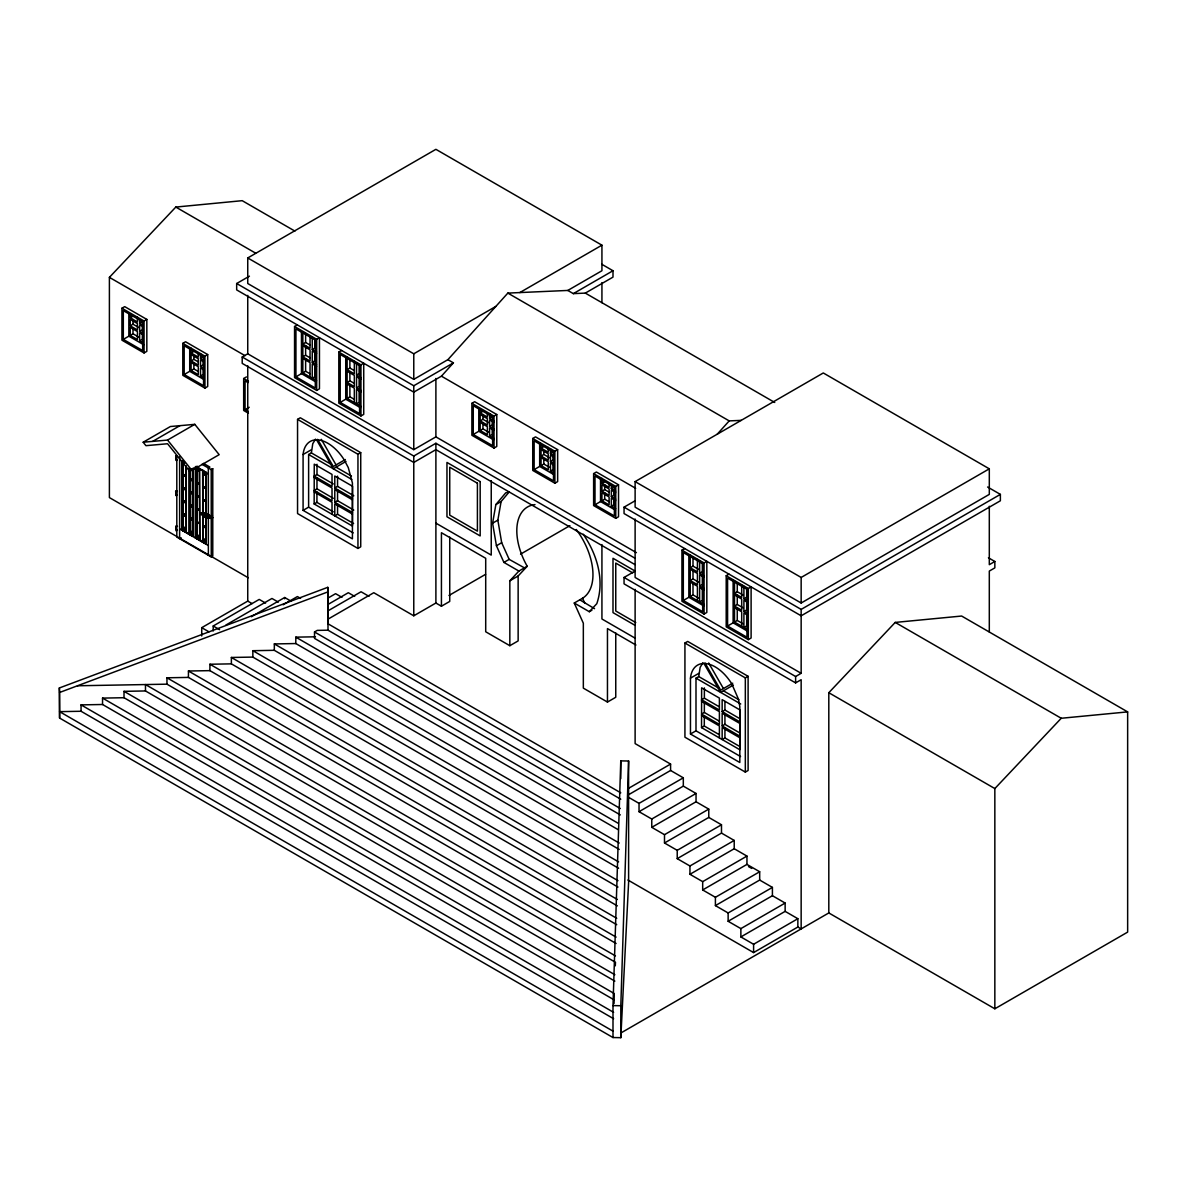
<?xml version="1.0" encoding="UTF-8"?>
<svg xmlns="http://www.w3.org/2000/svg" width="1187" height="1187" viewBox="0 0 1187 1187"><rect width="100%" height="100%" fill="white"/><g stroke="black" fill="none" stroke-linecap="round" stroke-linejoin="round"><path stroke-width="1.5" d="M191.122 532.77C190.929 532.562 191.522 532.726 190.528 531.524M204.164 539.15C204.09 541.658 206.612 540.411 203.971 539.699C206.345 539.15 203.363 541.999 204.995 539.358M184.163 474.889C184.104 477.857 184.015 474.948 184.786 475.839M191.522 531.583C190.41 532.147 191.775 532.904 191.522 532.785M352.494 498.228L334.779 488.005L334.779 476.017L352.539 486.269L352.42 526.064L314.154 503.971L314.258 464.162L332.019 474.414L332.019 486.403L314.229 476.135L314.214 477.723L332.019 488.005L332.019 500.78L314.184 490.409L316.959 488.821L316.988 477.946M314.154 503.971L316.914 502.368L316.944 492.056M314.229 476.135L316.988 474.533L317.018 464.28M739.367 746.267L724.931 737.943L722.156 739.531L722.156 727.557L739.842 737.765L739.842 736.163L722.156 725.954L722.156 713.253L739.872 723.476L739.872 721.874L722.156 711.651L722.156 699.662L739.916 709.915L739.813 749.724L701.532 727.616L701.636 687.822L719.396 698.075L719.396 710.049L701.606 699.781L701.606 701.383L719.396 711.651L719.396 724.426L701.562 714.07L704.336 712.467L704.366 701.591M701.532 727.616L704.292 726.029L704.321 715.716M701.606 699.781L704.366 698.179L704.395 687.926M184.727 488.599C183.777 491.388 183.362 485.958 184.519 489.519C183.377 486.551 183.911 490.083 184.519 489.519M191.849 519.743C190.469 516.731 190.588 520.678 192.012 519.416M191.582 493.644L190.781 492.026L191.908 493.495M197.65 495.409C196.701 497.976 197.814 496.344 196.879 496.418M198.14 470.067L197.354 470.883L197.265 469.458M205.203 527.592C202.962 525.47 204.416 526.954 205.41 527.236C205.084 526.182 202.829 526.613 205.485 527.191M185.469 501.997L185.276 501.24M190.781 505.113C192.546 507.769 190.706 505.395 190.603 506.018C192.561 507.65 190.795 505.217 191.686 506.152C189.92 503.763 192.798 508.57 190.543 505.87M205.455 474.948C204.802 474.889 203.689 474.296 205.396 474.637M205.396 514.297L204.075 513.021L205.321 514.416M183.926 501.048C184.86 504.609 182.65 499.297 184.668 502.561M184.831 488.807C183.822 489.979 182.828 487.857 184.875 488.999M184.875 528.393C182.279 527.325 184.386 528.957 184.846 528.556M185.484 488.836L185.409 488.198M191.493 493.48L190.929 491.997M197.606 495.558L198.125 497.249L196.849 495.988M198.184 523.393C198.036 523.052 196.686 522.577 197.621 522.28M197.873 510.247C196.359 508.081 197.176 509.505 198.259 510.262C195.365 507.65 199.223 511.686 196.997 509.831C198.541 509.386 196.76 511.36 197.621 508.585M198.199 496.374C196.122 495.869 196.894 497.294 198.303 496.581M198.066 536.569C197.22 535.782 196.983 535.619 198.259 535.782M198.036 496.982L198.14 496.418M205.396 500.588C204.995 500.766 202.932 499.653 205.455 501.151M205.306 475.082L204.075 473.717L205.41 474.755M197.635 482.679C197.161 484.222 196.73 484.4 197.65 482.337M184.341 463.242L183.406 461.951L184.712 463.227M184.668 502.398L183.688 501.018M184.564 489.207L183.495 488.821L184.089 488.035M191.804 479.503C190.781 480.186 190.573 480.097 191.582 479.355M191.908 519.016C190.083 519.164 190.692 519.09 191.908 519.609M191.359 519.58C191.048 517.606 190.677 520.678 191.982 519.223M198.066 470.111C196.805 470.809 197.591 472.337 197.65 469.221M197.65 522.072C197.101 524.224 196.775 521.627 197.917 522.31M197.917 469.918L197.176 470.482L198.333 470.838M204.238 514.045L204.075 513.096M205.128 501.374L204.001 500.499L205.396 500.84M191.196 531.806C190.246 531.272 192.205 533.364 190.736 531.346M197.057 482.619C196.938 485.142 198.377 482.234 197.383 483.925C198.659 483.183 196.181 483.762 198.333 483.584M204.95 540.055L204.149 539.402L205.292 540.278M183.51 515.143L184.445 515.722M197.012 521.998C199.817 525.337 195.172 521.553 198.333 522.888M205.158 474.83C204.223 473.079 204.624 475.824 204.95 473.821M184.712 528.719L183.377 527.532L184.786 528.601M191.478 480.468L190.706 478.954L191.656 480.498M198.259 536.02L196.983 536.005L197.621 534.788M198.14 522.473L197.012 522.636L198.259 522.681M205.277 487.293C203.734 487.442 204.668 486.477 205.277 488.258M184.059 528.69C182.219 525.915 185.736 529.476 183.466 527.31M191.493 480.32L190.558 479.118L191.73 480.512M197.992 535.367L197.635 536.494L196.849 535.322M184.668 475.393C183.703 476.61 182.917 476.046 183.97 474.815M184.653 488.643C183.317 489.919 183.599 487.204 184.475 488.881M184.489 502.561L183.777 501.018M191.7 506.641L190.558 505.558L191.982 506.478M198.14 509.371L197.057 509.861L197.754 509.208M198.006 522.903L197.087 522.146M205.455 487.694L204.164 487.768L204.253 486.7M184.519 527.592L183.673 528.438L184.074 527.043M185.484 501.3L184.267 500.647M197.635 535.07C197.398 536.168 197.309 536.984 197.265 534.951M183.599 489.029L183.436 488.065M184.148 513.897C185.944 516.701 182.071 515.425 184.653 513.941M183.659 515.321C183.896 513.57 183.896 515.87 184.504 515.603M184.786 527.992C183.881 527.844 182.472 528.17 184.668 527.785M184.445 514.535L183.985 515.232L184.786 515.143M192.635 505.796L192.086 504.994M197.814 522.859L196.923 522.117M197.324 536.005L197.19 535.025L197.116 536.123M205.084 475.082C203.674 473.198 204.787 476.061 204.579 473.613M184.519 515.128C183.021 513.763 183.822 516.894 184.341 514.327M191.241 519.654L191.107 518.229M191.656 492.412L190.84 493.065L191.478 492.249M198.184 470.319C195.87 469.147 196.997 471.12 198.348 470.675M196.849 522.532L198.348 523.066M204.936 527.488L204.194 526.034L204.164 527.073L204.772 526.093L204.476 527.369L205.41 527.236M204.609 500.039L204.134 500.855L205.321 501.315M204.52 539.67L204.535 539.818M184.801 502.235L183.406 501.819L184.074 500.84M190.84 493.273C190.988 491.685 190.232 494.371 191.804 492.605M204.609 501.255L204.891 500.454M612.996 1037.542L612.996 1005.597L620.771 760.882L628.606 761.001L628.606 882.416L620.816 1037.675L612.996 1037.542L59.587 718.046L59.35 687.97L327.76 587.328L328.013 630.193L620.771 799.222M620.816 1037.675L620.816 1005.73L628.606 761.001M183.57 514.416L184.193 515.633L183.94 514.564M183.481 488.005L183.792 488.317M183.644 488.228L184.178 488.094M191.864 532.206C191.745 532.503 189.846 532.399 191.077 531.39M197.784 509.757L198.14 509.535M183.406 475.037L184.148 476.254M191.033 493.332L191.137 492.264M191.567 506.686L190.588 505.321L191.552 506.537M197.739 482.842L197.413 483.984M198.036 523.007L197.012 522.963L197.205 521.894M205.025 500.573C204.105 500.884 203.185 500.617 205.277 500.395M205.188 514.386L204.119 513.066L205.277 514.179M197.131 495.706L196.968 496.685L198.199 496.774M190.855 505.143L190.662 506.063L190.706 505.306M191.493 493.406L191.122 492.264M207.591 517.458C212.013 520.307 208.867 510.38 206.375 515.588C206.85 517.176 206.493 516.775 209.268 517.992L209.832 517.651C199.371 514.09 217.785 514.208 205.885 518.125M183.777 515.173L183.807 514.757M196.923 522.25L197.917 523.319L197.443 522.325M184.593 475.438L183.57 475.913L184.341 475.023M197.621 482.827C196.389 483.48 197.65 483.702 197.22 482.59M184.119 463.197C183.94 462.025 183.288 463.82 184.178 462.396M615.296 965.847L615.474 962.301L145.482 690.953L124.012 691.338L124.012 697.719L614.851 981.115M614.065 1003.475L614.243 993.534L102.542 698.104L102.542 704.499L614.243 999.929M196.894 495.854C198.659 498.184 196.567 494.682 197.561 497.175M197.992 482.975L196.879 483.035L197.739 483.806M184.519 475.201L183.57 475.156L184.341 476.343M184.104 528.185L183.777 527.518M175.721 459.102L175.81 455.674L176.329 460.511M175.913 494.282L175.735 491.151L177.427 491.151L176.433 491.655M175.631 491.166L176.329 495.691L176.537 491.73M175.75 526.167L177.501 526.36M175.913 529.447L175.913 526.42M176.062 526.82L176.329 530.856M197.799 496.596L196.864 496.3L198.125 497.249M183.421 501.715L184.178 502.19M190.558 518.467L191.152 519.58L191.226 518.348M197.205 469.637L197.814 470.972L197.131 469.503M196.834 509.178L197.265 509.876L197.621 508.941M191.419 505.929L190.781 505.751M204.327 512.918L205.039 514.461M184.415 462.93L183.451 462.396L184.163 462.737M205.277 526.583C203.348 527.636 204.668 526.301 204.476 527.384M191.715 479.682L190.588 479.044L191.404 479.815M184.059 475.572L183.703 475.839M197.799 483.094L197.057 483.51M190.558 531.791L191.033 531.717M197.057 536.049L197.087 535.011L197.235 535.767M198.274 496.834L196.894 496.552L197.932 496.077M191.404 479.147C190.84 480.127 190.41 480.676 191.463 479.607M204.876 488.287L205.128 487.1M205.203 488.287L204.016 487.531L205.485 487.887M197.576 510.217L197.71 509.475M190.855 480.156L191.181 480.082M197.828 471.016L196.894 469.666L197.635 471.002M204.505 486.744C205.114 489.89 203.704 485.587 205.396 487.738M204.016 526.242L204.476 527.354L205.203 526.627M198.333 470.482L197.012 469.8M204.134 474.355L204.668 474.785M191.181 532.785L190.588 531.954L191.819 532.503M184.593 462.337C183.006 462.796 183.911 463.078 184 462.262M196.849 470.037L197.176 470.735L197.116 469.993M204.357 501.062L204.105 499.905L204.565 501.092M183.481 462.485L184.311 462.544L183.377 462.01M197.072 470.334L197.621 469.755L196.864 470.26M204.98 527.043L204.134 527.073L204.609 526.242M204.03 513.481L204.179 513.081M191.033 518.912L191.522 519.312M183.807 475.868L184.519 476.373M204.832 487.1C204.223 488.747 203.941 486.655 204.505 488.08M204.52 500.899L204.194 500.098L204.609 500.751M212.592 517.547L212.058 516.197L211.85 518.155L212.384 517.161M212.399 517.295L211.865 516.642M191.018 479.355L191.33 479.37M204.357 486.715L204.431 487.516M192.012 493.213L190.855 492.724M204.164 500.172L204.342 500.884M204.401 540.397L205.01 540.352M183.792 515.084L184.015 515.277M192.606 519.223L192.086 518.096M205.603 517.844L205.262 516.671M207.102 516.419L207.176 514.223M206.434 518.229L206.271 516.968L205.262 517.072M207.888 514.134C209.461 518.719 204.505 516.211 207.443 516.597M208.333 514.327L207.473 515.796L209.535 517.814M183.896 475.379L183.97 475.779M191.137 479.414L190.929 479.682M190.81 506.315L191.522 506.211M197.443 483.881L198.348 483.777M204.565 486.996L204.52 488.005L204.238 487.308M190.973 519.505L190.543 519.06M204.565 526.924L204.654 526.731M204.134 526.36L204.105 526.791M534.996 504.638A51.887 29.957 60 0 0 527.206 566.273L518.912 571.066L503.911 562.415L496.433 545.753L492.59 523.185L495.854 504.579L505.721 492.842L509.104 492.145M524.446 567.876L509.178 559.374L501.686 542.711L497.843 520.143L501.107 501.552L508.793 492.412M184.668 501.582L183.495 501.908M197.309 509.594L197.917 509.223M185.558 475.601L184.771 474.548M190.914 518.66L191.537 519.209M183.97 488.569L183.807 489.178M197.576 496.27L197.917 495.988M190.87 518.229L190.855 519.431M176.195 460.482L177.308 459.918M176.017 494.43L176.477 495.113M176.329 495.691L176.284 491.863M176.195 530.826L177.501 530.144M331.425 464.488L311.38 452.915L312.76 443.73L315.505 439.131M718.803 688.148L698.757 676.575L700.137 667.391L702.897 662.776M204.461 473.776L204.624 473.865M197.532 495.914L197.576 496.656M197.309 496.389L197.487 495.765M204.357 526.568L204.817 526.835M190.588 505.603L190.588 505.321M183.955 501.7L184.341 501.226M206.212 516.033L202.695 514.001L201.449 514.728C197.354 512.725 205.692 513.007 206.197 516.033L201.523 514.208L205.321 516.538M200.707 513.259L201.745 512.962M176.136 495.543L177.308 495.098M207.651 515.93L208.778 514.639M447.9 359.661L507.843 293.1L567.801 290.444L601.928 270.74L601.928 245.175L435.896 149.325L247.742 257.95L247.742 283.515L413.773 379.365L447.9 359.661L453.419 362.866L441.43 376.175L413.773 392.14L236.673 289.91L236.673 283.515L249.433 276.156M717.215 434.219L729.204 420.895L741.192 420.376M527.206 566.273L518.14 575.992L518.14 640.906L509.831 645.698L509.831 580.784L518.912 571.066M576.244 529.491A51.887 29.957 60 0 1 582.55 598.233L574.256 603.026L589.301 611.706L596.794 603.693C604.895 580.131 596.927 553.988 583.188 534.195M248.276 577.772L109.397 497.59L109.397 277.357L175.81 207.072L242.207 200.677L294.895 231.094M828.808 912.937L828.808 692.718L895.221 622.418L961.633 616.038L1127.65 711.888L1127.65 932.107L994.84 1008.787L828.808 912.937L621.053 1032.883M994.84 1008.787L994.84 788.569L1061.237 718.269L1127.65 711.888M206.271 516.968L207.814 516.345M207.829 516.093L209.194 515.054M199.906 514.164L201.449 512.903M205.529 515.455L205.306 516.983M121.92 308.219L124.694 306.632L146.832 319.407L146.832 351.352L144.057 352.954L121.92 340.179L121.92 308.219L144.057 321.009L146.832 319.407M130.229 314.614L130.229 317.804L132.989 316.217M130.229 325.802L137.425 329.956L137.425 323.561L130.229 319.407L130.229 325.802L132.989 324.199L138.745 327.523M139.636 320.045L139.636 323.235L142.395 321.647M123.314 339.378L142.677 350.566L142.677 321.811L123.314 310.623L123.314 339.378L128.849 336.188L143.746 344.779M130.229 335.387L137.425 339.541L137.425 331.544L130.229 327.389L130.229 335.387L132.989 333.784L138.745 337.108M139.636 331.232L142.395 329.63L142.395 326.44L139.636 324.837L139.636 331.232L142.514 332.894L142.395 339.215L139.636 340.817L139.636 332.82L142.514 334.482M182.798 343.369L185.558 341.767L207.695 354.557L207.695 386.502L204.936 388.104L182.798 375.315L182.798 343.369L204.936 356.145L207.695 354.557M191.092 348.162L191.092 352.954L193.867 351.352M191.092 360.937L198.288 365.092L198.288 358.711L191.092 354.557L191.092 360.937L193.867 359.349L198.184 361.842M200.514 353.592L200.514 358.385L203.274 356.783M184.178 374.528L203.556 385.701L203.556 356.946L184.178 345.773L184.178 374.528L189.712 371.323L203.125 379.068M191.092 370.522L198.288 374.677L198.288 366.694L191.092 362.539L191.092 370.522L193.867 368.934L198.184 371.427M203.378 361.649L200.514 359.987L200.514 366.368L203.274 364.78L203.274 359.987M203.378 369.632L200.514 367.97L200.514 375.953L203.274 374.365L203.274 367.97M294.554 326.514L316.692 339.289L319.451 337.701L319.451 388.817L316.692 390.419L294.554 377.629L294.554 326.514L297.314 324.912M634.956 564.582L435.896 449.65L413.773 462.44L242.207 363.385L242.207 357.005L247.742 353.8L413.773 449.65L435.896 436.875L636.41 552.638M309.941 344.987L305.623 342.494L302.848 344.082L310.044 348.236L310.044 335.817M248.409 413.21L243.676 410.465L243.676 378.519L246.436 376.917M143.182 442.232L170.409 426.519L194.787 424.338L219.165 454.666L191.938 470.393L189.163 470.631L167.56 443.745L145.942 445.674L143.182 442.232L167.56 440.065L194.787 424.338M152.678 441.386L179.905 425.673M312.255 337.093L312.255 349.512L315.03 347.925L315.03 339.037M309.941 357.762L305.623 355.269L302.848 356.872L310.044 361.026L310.044 349.839L302.848 345.684M316.573 353.607L312.255 351.115L312.255 362.302L315.03 360.7L315.03 352.717M295.934 376.828L315.297 388.015L315.297 340.09L295.934 328.903L295.934 376.828L301.468 373.638L316.365 382.244M302.848 331.663L302.848 372.837L305.623 371.249L309.941 373.742M338.814 352.079L360.952 364.854L363.726 363.252L363.726 414.382L360.952 415.969L338.814 403.194L338.814 352.079L341.589 350.477M248.038 382.629L245.056 380.908L245.056 409.663L249.211 407.275M176.403 456.535L177.308 456.105M354.201 370.537L349.883 368.044L347.123 369.647L354.32 373.801L354.32 361.367M189.163 470.631L193.971 467.856M356.53 362.658L356.53 375.077L359.29 373.475L359.29 364.602M354.201 383.327L349.883 380.834L347.123 382.422L354.32 386.576L354.32 375.404L347.123 371.249M203.481 463.39L209.921 467.099L208.333 467.93L208.363 555.249M297.551 419.367L300.311 417.779L360.729 452.648L360.729 546.836L357.955 548.439L297.551 513.556L297.551 419.367L357.955 454.25L360.729 452.648M176.804 456.312L176.804 537.073L211.212 556.926L212.77 556.035L212.77 468.731L211.212 469.592L201.938 464.31M247.742 257.95L413.773 353.8L495.854 306.409M519.832 292.566L601.928 245.175M360.848 379.172L356.53 376.68L356.53 387.852L359.29 386.265L359.29 378.267M340.209 402.393L359.572 413.58L359.572 365.655L340.209 354.468L340.209 402.393L345.743 399.203L360.64 407.809M347.123 357.213L347.123 398.402L349.883 396.799L354.201 399.292M236.673 283.515L413.773 385.76L453.419 362.866M573.336 293.634L612.996 270.74L612.996 277.12L585.325 293.1L573.336 293.634L567.801 290.444M303.086 454.517A35.106 20.268 60 0 1 318.873 439.976A35.106 20.268 60 0 1 344.334 460.096L348.295 467.633L352.42 483.005L352.42 538.853L303.086 510.365L303.086 454.517L311.38 449.725M200.202 514.075L202.057 513.096M200.469 514.164L201.656 513.481M202.754 513.481L199.802 513.926M202.294 514.579L203.467 513.912M203.363 514.416L202.235 514.564M204.149 514.386L203.036 515.47M202.992 515.455L204.03 514.861M353.192 532.904L308.62 507.161L308.62 454.517L311.38 452.915M204.016 515.366L204.847 514.891M204.683 515.351L203.763 515.232M206.597 514.965C207.013 517.428 205.707 514.238 207.473 514.045M204.565 516.315L205.321 515.87M206.657 515.425L206.775 516.241M206.493 515.93L205.114 516.137M182.145 530.174L192.873 535.871L192.873 470.126M207.473 516.004L205.203 517.369L207.221 515.915M205.203 517.369L207.71 516.211M207.948 516.627L205.396 517.591M209.55 515.514L207.977 516.286M205.677 517.977L207.962 516.746M209.832 516.019L208.081 516.493M209.995 516.508L208.155 516.686M208.333 517.606L207.473 517.146M208.778 517.814L205.87 517.992M210.054 516.968L208.185 516.879M209.194 517.888L207.977 517.235M211.345 516.449C214.654 514.564 209.253 516.775 211.345 518.674M211.271 518.63L212.681 517.903M192.487 531.568L192.62 532.191M179.623 456.876L179.623 538.69L181.24 537.874M196.3 537.637L206.345 543.661M196.597 537.859L196.448 466.714L206.345 472.426L206.063 544.136M196.923 466.446L196.923 537.666L197.131 466.194M345.343 459.532L333.28 466.506L317.626 439.353M346.01 461.417L333.28 468.761L316.706 440.051M471.877 403.328L474.637 401.725L496.774 414.515L496.774 446.46L494.015 448.063L471.877 435.273L471.877 403.328L494.015 416.103L496.774 414.515M334.779 488.005L337.553 486.403L353.785 495.78M303.086 510.365L308.62 507.161M480.171 409.723L480.171 412.913L482.946 411.31M242.207 357.005L413.773 456.045L435.896 443.27L634.956 558.187M352.494 499.831L334.779 489.593L334.779 502.309L337.553 500.706L353.756 510.069M480.171 420.895L487.367 425.05L487.367 418.67L480.171 414.515L480.171 420.895L482.946 419.308L488.703 422.631M489.578 413.551L489.578 418.343L492.353 416.756M473.257 434.487L492.62 445.659L492.62 416.904L473.257 405.731L473.257 434.487L478.791 431.282L493.688 439.887M480.171 430.48L487.367 434.635L487.367 426.652L480.171 422.498L480.171 430.48L482.946 428.893L488.703 432.216M353.592 523.541L337.553 514.283L334.779 515.885L334.779 503.896L352.465 514.105M493.896 422.438L489.578 419.946L489.578 426.341L492.353 424.738L492.353 421.548M493.896 430.421L489.578 427.928L489.578 435.926L492.353 434.323L492.353 429.531M201.731 635.98L201.731 627.671L247.742 601.112L252.059 603.589M532.74 438.478L535.515 436.875L557.653 449.65L557.653 481.61L554.878 483.198L532.74 470.423L532.74 438.478L554.878 451.253L557.653 449.65M213.215 630.98L213.215 625.994L259.226 599.42L265.591 603.1M225.945 625.03L271.957 598.471L278.322 602.135M541.049 444.858L541.049 448.063L543.809 446.46M251.362 616.75L284.687 597.506L291.052 601.186M283.129 604.791L297.418 596.557L300.593 598.382M541.049 456.045L548.246 460.2L548.246 453.805L541.049 449.65L541.049 456.045L543.809 454.443L549.566 457.767M550.456 448.701L550.456 453.493L553.216 451.891M534.135 469.622L553.498 480.809L553.498 452.054L534.135 440.867L534.135 469.622L539.67 466.432L553.068 474.177M541.049 465.63L548.246 469.785L548.246 461.802L541.049 457.648L541.049 465.63L543.809 464.028L549.566 467.352M553.335 456.743L550.456 455.096L550.456 461.476L553.216 459.888L553.216 455.096L550.456 453.493M327.657 598.248L335.595 593.678L341.96 597.343M553.335 464.74L550.456 463.078L550.456 471.061L553.216 469.473L553.216 463.078L550.456 461.476M495.854 504.579L501.107 501.552M327.701 604.628L348.325 592.714L354.69 596.393M327.731 610.993L361.056 591.764L369.009 596.349M492.59 523.185L497.843 520.143M620.771 792.827L328.013 623.798L327.76 619.288L373.786 592.714L413.773 615.801L435.896 603.026L441.43 606.216L449.739 601.423L449.739 537.117M620.311 814.92L314.51 638.369L314.51 631.974L317.27 630.386L328.013 630.193M593.619 473.613L596.393 472.025L618.531 484.8L618.531 516.746L615.756 518.348L593.619 505.573L593.619 473.613L615.756 486.403L618.531 484.8M601.928 478.406L601.928 483.198L604.687 481.61M496.433 545.753L501.686 542.711M601.928 491.195L609.109 495.35L609.109 488.955L601.928 484.8L601.928 491.195L604.687 489.593L609.005 492.086M611.335 485.438L611.335 488.643L614.094 487.041M594.999 504.772L614.376 515.959L614.376 487.204L594.999 476.017L594.999 504.772L600.533 501.582L615.445 510.173M601.928 500.78L609.109 504.935L609.109 496.938L601.928 492.783L601.928 500.78L604.687 499.178L609.005 501.671M635.119 481.61L823.288 372.97L989.305 468.82L989.305 494.385L801.151 603.011L635.119 507.161L635.119 481.61L801.151 577.461L989.305 468.82M615.652 492.724L611.335 490.231L611.335 496.626L614.094 495.024L614.094 490.231M503.911 562.415L509.178 559.374M448.983 595.473L485.572 574.345M520.574 554.136L569.894 525.663M615.652 500.706L611.335 498.228L611.335 506.211L614.094 504.609L614.094 499.816M987.599 487.011L1000.374 494.385L1000.374 500.78L801.151 615.801L624.05 513.556L624.05 507.161L635.164 500.751M509.831 580.784L518.14 575.992M627.908 880.012L753.597 952.582L797.857 927.017L801.151 928.917L801.151 679.706L795.616 682.896L624.05 583.856L624.05 577.461L635.119 571.066L612.996 558.291L612.996 612.611L635.119 625.386M681.932 550.16L704.069 562.95L706.829 561.347L706.829 612.462L704.069 614.065L681.932 601.29L681.932 550.16L684.691 548.572M589.301 611.706L591.927 610.192M698.757 569.463L693 566.14L690.226 567.742L697.422 571.897L697.422 559.463M699.633 560.739L699.633 573.173L702.407 571.57L702.407 562.697M698.757 582.238L693 578.915L690.226 580.517L697.422 584.672L697.422 573.484L690.226 569.33M703.95 577.253L699.633 574.76L699.633 585.948L702.407 584.345L702.407 574.76M683.311 600.488L702.674 611.661L702.674 563.736L683.311 552.563L683.311 600.488L688.846 597.284L703.743 605.889M690.226 555.308L690.226 596.497L693 594.895L698.757 598.218M726.207 575.725L748.329 588.5L751.104 586.912L751.104 638.027L748.329 639.63L726.207 626.84L726.207 575.725L728.966 574.122M743.017 595.028L737.261 591.705L734.501 593.292L741.697 597.447L741.697 585.028M743.908 586.304L743.908 598.723L746.682 597.135L746.682 588.262M743.017 607.803L737.261 604.48L734.501 606.082L741.697 610.237L741.697 599.049L734.501 594.895M684.929 643.028L687.688 641.425L748.107 676.308L748.107 770.497L745.332 772.084L684.929 737.201L684.929 643.028L745.332 677.896L748.107 676.308M746.786 601.987L743.908 600.325L743.908 611.513L746.682 609.91L746.682 601.928M727.586 626.039L746.949 637.226L746.949 589.301L727.586 578.114L727.586 626.039L733.121 622.849L746.519 630.594M734.501 580.873L734.501 622.047L737.261 620.46L743.017 623.783M574.256 603.026L583.336 623.22L583.336 688.134L607.462 702.066L615.756 697.273L615.756 632.968M624.05 507.161L801.151 609.406L1000.374 494.385M690.463 678.163A35.106 20.268 60 0 1 706.265 663.622A35.106 20.268 60 0 1 731.711 683.742L738.433 699.084L739.813 706.651L739.813 762.499L690.463 734.011L690.463 678.163L698.757 673.37M740.569 756.549L695.997 730.821L695.997 678.163L698.757 676.575M732.735 683.193L720.672 690.151L705.019 663.014M733.388 685.062L720.672 692.407L704.084 663.696M722.156 711.651L724.931 710.049L739.694 718.58M690.463 734.011L695.997 730.821M624.05 577.461L795.616 676.501L801.151 673.311L801.151 609.406M989.305 631.988L989.305 571.066L994.84 567.876L994.84 561.481L989.305 564.686L989.305 506.255M722.156 725.954L724.931 724.352L739.664 732.869M627.893 788.717L670.581 764.072L670.581 770.467L627.893 795.112M639.036 803.376L683.311 777.811L683.311 786.12L639.036 811.685L639.036 803.376L627.908 796.937M651.767 819.03L696.042 793.465L696.042 801.774L651.767 827.339L651.767 819.03L639.036 811.685M664.497 834.684L708.773 809.119L708.773 817.428L664.497 842.993L664.497 834.684L651.767 827.339M677.228 850.337L721.488 824.772L721.488 833.081L677.228 858.646L677.228 850.337L664.497 842.993M689.944 865.991L734.219 840.441L734.219 848.735L689.944 874.3L689.944 865.991L677.228 858.646M702.674 881.644L746.949 856.094L746.949 864.403L702.674 889.953L702.674 881.644L689.944 874.3M715.405 897.298L759.68 871.748L759.68 880.057L715.405 905.607L715.405 897.298L702.674 889.953M728.135 912.966L772.411 887.401L772.411 895.71L728.135 921.275L728.135 912.966L715.405 905.607M740.866 928.62L785.141 903.055L785.141 911.364L740.866 936.929L740.866 928.62L728.135 921.275M740.866 936.929L753.597 944.273L797.857 918.708L797.857 927.017M192.383 535.916L182.308 530.099L192.442 535.619M208.289 473.984L196.048 466.921M208.289 545.486L179.682 528.898M183.94 501.938L184.104 502.146M59.587 718.046L59.587 692.481L328.013 591.853M206.063 472.619L195.618 466.728L195.618 537.963L205.945 543.423M211.256 556.911L211.212 469.592L212.725 468.717M191.166 532.503L191.33 532.681M618.234 829.698L295.8 643.547L295.8 637.152L315.475 636.796M619.213 849.432L274.331 650.313L274.331 643.933L295.8 643.547M618.59 868.246L252.846 657.094L252.846 650.699L274.331 650.313M617.967 887.06L231.376 663.859L231.376 657.464L252.846 657.094M617.344 905.874L209.906 670.64L209.906 664.245L231.376 663.859M616.721 924.688L188.436 677.406L188.436 671.011L209.906 670.64M616.098 943.487L166.952 684.172L166.952 677.792L188.436 677.406M77.481 685.774L166.952 684.172M102.542 698.104L124.012 697.719M613.62 1018.728L81.057 711.265L81.057 704.885L102.542 704.499M81.057 711.265L59.587 711.651L612.996 1031.147M186.285 531.91L186.003 466.12M190.054 469.622L190.054 533.542L189.772 469.622M199.757 539.684L199.475 468.464L199.757 539.848M202.918 541.509L202.636 470.275M612.996 1005.597L620.816 1005.73M181.923 530.203L181.997 460.556M195.395 537.978L195.469 466.506M601.824 264.286L612.996 270.74M585.325 293.1L774.74 402.467M988.415 557.786L994.84 561.481M507.843 293.1L729.204 420.895M175.81 207.072L255.62 253.157M895.221 622.418L1061.237 718.269M441.43 376.175L635.668 488.317M480.171 412.913L487.367 417.067L487.367 413.877M489.578 418.343L493.896 420.836M541.049 448.063L548.246 452.217L548.246 447.425M601.928 483.198L609.109 487.353L609.109 484.162M611.335 488.643L615.652 491.121M489.578 426.341L493.896 428.819M611.335 496.626L615.652 499.119M489.578 435.926L493.896 438.404M550.456 471.061L553.335 472.723M611.335 506.211L615.652 508.704M312.255 349.512L316.573 352.005M356.53 375.077L360.848 377.57M699.633 573.173L703.95 575.665M743.908 598.723L746.786 600.385M312.255 362.302L316.573 364.795M356.53 387.852L360.848 390.345M699.633 585.948L703.95 588.44M743.908 611.513L746.786 613.175M302.848 358.459L310.044 362.614L310.044 376.991M316.573 366.382L312.255 363.89L312.255 378.267L315.03 376.68L315.03 364.097M347.123 384.024L354.32 388.179L354.32 402.556M360.848 391.947L356.53 389.455L356.53 403.832L359.29 402.23L359.29 389.648M690.226 582.12L697.422 586.274L697.422 600.652M703.95 590.043L699.633 587.55L699.633 601.928L702.407 600.325L702.407 587.743M734.501 607.67L741.697 611.824L741.697 626.202M746.786 614.762L743.908 613.1L743.908 627.478L746.682 625.89L746.682 615.103M302.848 372.837L316.573 380.76M347.123 398.402L360.848 406.325M690.226 596.497L703.95 604.42M734.501 622.047L746.786 629.14M632.671 572.846L615.756 563.083L615.756 611.008L635.742 622.552M801.151 673.311L635.119 577.461L635.119 519.031M109.397 277.357L245.086 355.699M828.808 692.718L994.84 788.569M243.676 378.519L248.409 381.25M130.229 317.804L137.425 321.959L137.425 317.166M139.636 323.235L142.514 324.897M191.092 352.954L198.288 357.109L198.288 353.919M200.514 358.385L203.378 360.047M200.514 366.368L203.378 368.029M139.636 340.817L142.514 342.479M200.514 375.953L203.378 377.614M245.056 409.663L248.038 411.385M435.896 523.141L491.24 555.101L491.24 480.661M635.119 638.161L601.928 618.991L601.928 544.566M336.055 467.159L351.471 476.061M723.432 690.819L738.848 699.722M308.62 454.517L351.797 479.444M695.997 678.163L740.718 703.98M635.92 645.016L607.462 628.576L607.462 702.066M316.988 474.533L333.295 483.955M704.366 698.179L719.203 706.74M334.779 502.309L352.465 512.517M316.914 502.368L333.295 511.834M704.292 726.029L719.188 734.619M509.831 645.698L485.706 631.781L485.706 558.291L441.43 532.726L441.43 606.216M670.581 764.072L635.119 743.596L635.119 589.36M670.581 770.467L683.311 777.811M683.311 786.12L696.042 793.465M696.042 801.774L708.773 809.119M708.773 817.428L721.488 824.772M721.488 833.081L734.219 840.441M189.178 532.548L192.071 534.254M205.855 543.691L195.751 537.889L205.915 543.898M734.219 848.735L746.949 856.094M746.949 864.403L759.68 871.748M748.537 866.599L751.727 868.424M759.68 880.057L772.411 887.401M772.411 895.71L785.141 903.055M314.51 631.974L620.311 808.54M785.141 911.364L797.857 918.708M295.8 637.152L618.234 823.318M274.331 643.933L619.213 843.052M213.215 625.994L219.58 629.674M252.846 650.699L618.59 861.866M201.731 627.671L208.912 631.81M231.376 657.464L617.967 880.665M209.906 664.245L617.344 899.479M188.436 671.011L616.721 918.293M166.952 677.792L616.098 937.107M615.474 955.906L145.482 684.558L145.482 690.953M124.012 691.338L614.851 974.72M81.057 704.885L613.62 1012.348M704.336 712.467L719.188 721.102M316.959 488.821L333.295 498.317M701.562 715.598L719.396 725.954L719.396 737.943M314.184 491.937L332.019 502.309L332.019 514.283M579.79 599.821L594.553 608.679M167.56 440.065L191.938 470.393M708.698 663.014L723.432 688.549M321.321 439.353L336.055 464.903M206.553 516.093L207.176 517.057M582.55 598.233L584.82 603.278M206.553 514.446L206.85 515.781M206.82 514.268L206.968 515.707M59.35 687.97L59.587 692.481M801.151 577.461L801.151 603.011M795.616 676.501L795.616 682.896M753.597 944.273L753.597 952.582M748.329 588.5L748.329 639.63M745.332 677.896L745.332 772.084M737.261 582.817L737.261 591.705M737.261 594.895L737.261 604.48M737.261 607.878L737.261 620.46M733.121 580.458L733.121 622.849M724.931 701.487L724.931 710.049M724.931 713.461L724.931 724.352M724.931 727.661L724.931 737.943M704.069 562.95L704.069 614.065M693 557.267L693 566.14M693 570.932L693 578.915M693 584.108L693 594.895M688.846 554.893L688.846 597.284M620.771 760.882L620.771 778.627M615.756 486.403L615.756 518.348M604.687 484.8L604.687 489.593M604.687 492.783L604.687 499.178M601.928 282.61L601.928 302.685M600.533 478.213L600.533 501.582M554.878 451.253L554.878 483.198M543.809 451.253L543.809 454.443M543.809 459.235L543.809 464.028M539.67 443.063L539.67 466.432M494.015 416.103L494.015 448.063M482.946 414.515L482.946 419.308M482.946 422.498L482.946 428.893M478.791 407.927L478.791 431.282M435.896 378.46L435.896 436.875M435.896 443.27L435.896 603.026M413.773 353.8L413.773 379.365M413.773 385.76L413.773 449.65M413.773 456.045L413.773 615.801M360.952 364.854L360.952 415.969M357.955 454.25L357.955 548.439M349.883 359.171L349.883 368.044M349.883 372.837L349.883 380.834M349.883 386.027L349.883 396.799M345.743 356.797L345.743 399.203M337.553 476.135L337.553 486.403M337.553 489.816L337.553 500.706M337.553 504.015L337.553 514.283M327.76 587.328L327.76 619.288M316.692 339.289L316.692 390.419M305.623 333.606L305.623 342.494M305.623 345.684L305.623 355.269M305.623 358.667L305.623 371.249M301.468 331.247L301.468 373.638M284.687 597.506L284.687 598.782M247.742 295.385L247.742 353.8M247.742 365.759L247.742 601.112M205.796 472.114L205.9 543.883M204.936 356.145L204.936 388.104M202.918 470.275L202.918 541.673M196.597 466.625L196.597 538.023M196.018 466.921L195.9 537.83L195.781 466.877M193.867 356.145L193.867 359.349M193.867 362.539L193.867 368.934M192.591 536.346L192.591 468.583L192.442 536.123L182.145 530.144L182.175 460.823M189.712 347.969L189.712 371.323M189.445 469.8L189.445 533.898M189.163 467.975L189.163 533.735M186.285 466.15L186.285 532.073M183.124 460.675L183.124 530.248M182.679 461.016L182.679 529.921M182.457 460.942L182.427 530.04M144.057 321.009L144.057 352.954M132.989 319.407L132.989 324.199M132.989 328.992L132.989 333.784M128.849 312.819L128.849 336.188M197.205 537.117L200.232 539.032L197.205 537.117M480.171 481.61L446.965 462.44L446.965 516.76L480.171 535.93L480.171 481.61M477.411 483.213L449.739 467.233L449.739 515.158L477.411 531.138L477.411 483.213"/></g></svg>
